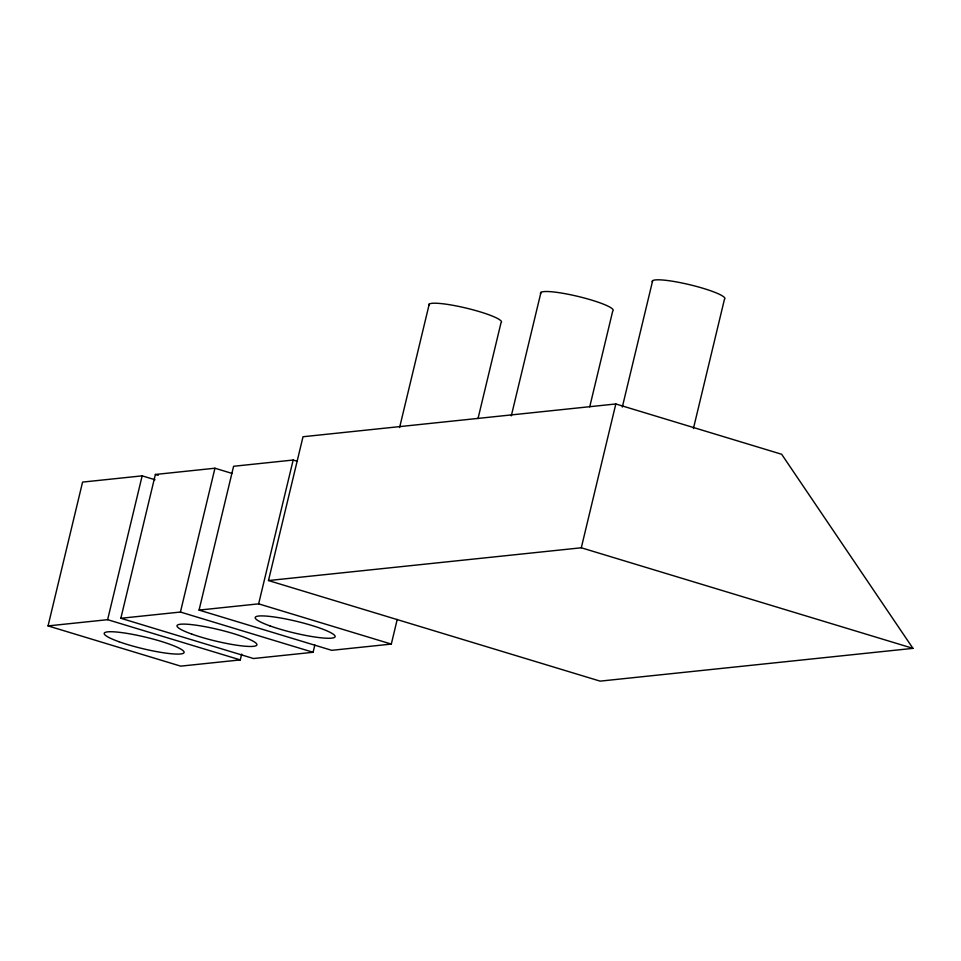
<?xml version="1.0" encoding="UTF-8"?>
<svg xmlns="http://www.w3.org/2000/svg" width="961" height="961" viewBox="0 0 961 961"><rect width="100%" height="100%" fill="white"/><g stroke="black" fill="none" stroke-linecap="round" stroke-linejoin="round"><path stroke-width="1.44" d="M241.679 654.093L240.286 659.907L180.716 666.141L48.05 625.911L82.574 482.098L142.156 475.851L154.997 479.743M48.05 625.911L107.632 619.677L142.156 475.851M314.836 645.011L313.094 652.279L253.512 658.525L120.846 618.283L155.382 474.47L214.952 468.223L232.069 473.425M120.846 618.283L180.428 612.049L214.952 468.223M397.229 619.389L391.307 644.086L331.725 650.321L199.059 610.091L233.595 466.277L293.165 460.031L297.454 461.328M199.059 610.091L258.641 603.856L293.165 460.031M268.479 580.552L303.015 436.738L615.821 403.968L781.653 454.265L912.95 648.363L600.132 681.133L268.479 580.552L581.297 547.782L912.95 648.363M399.596 427.549L429.243 304.072M478.013 418.576L501.029 322.704A37.371 5.394 13.5 0 0 466.205 308.097A37.371 5.394 13.5 0 0 428.966 305.454M511.312 415.849L540.959 292.372M589.718 406.875L612.734 310.992A37.371 5.394 13.5 0 0 577.909 296.396A37.371 5.394 13.5 0 0 540.671 293.754M581.297 547.782L615.821 403.968M622.32 407.056L652.663 280.672M693.41 428.582L724.45 299.291A37.371 5.394 13.5 0 0 689.626 284.696A37.371 5.394 13.5 0 0 652.387 282.053M155.382 474.47L158.229 475.335M258.641 603.856L391.307 644.086M180.428 612.049L313.094 652.279M107.632 619.677L240.286 659.907M118.936 641.708A41.059 5.922 13.5 0 0 183.599 653.144A41.059 5.922 13.5 0 0 129.975 633.888A41.059 5.922 13.5 0 0 118.936 641.708M191.732 634.08A41.059 5.922 13.5 0 0 256.407 645.516A41.059 5.922 13.5 0 0 202.771 626.26A41.059 5.922 13.5 0 0 191.732 634.08M269.945 625.887A41.059 5.922 13.5 0 0 334.62 637.323A41.059 5.922 13.5 0 0 280.996 618.067A41.059 5.922 13.5 0 0 269.945 625.887"/></g></svg>
